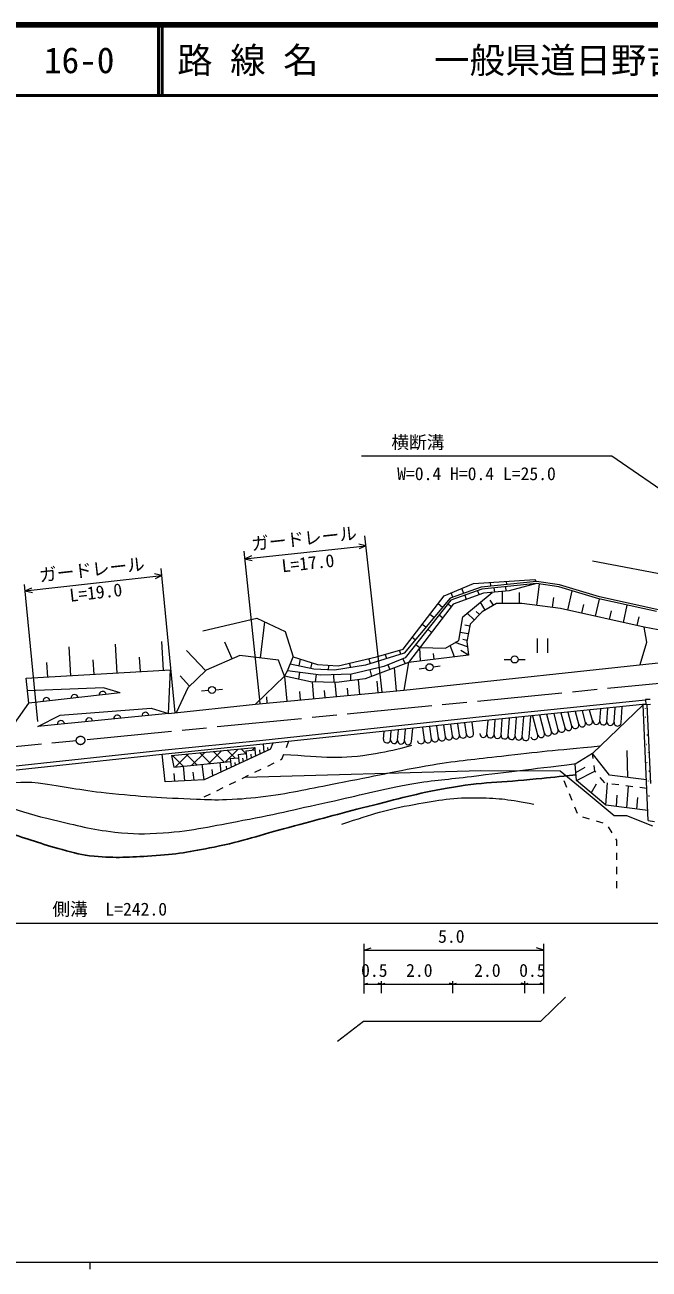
# Model space of a CAD drawing. Units: millimetres, scale not verified. Extents: x 40000 to 680000, y 20000 to 380000.
# Drawn here: x 158825 to 247146, y 204000 to 380000 of the extents above; entities that cross this region are included whole.
import ezdxf
from ezdxf.enums import TextEntityAlignment as Align

# ---------------------------------------------------------------- set-up
doc = ezdxf.new("R2010")
doc.units = ezdxf.units.MM
doc.header["$LTSCALE"] = 1000
doc.linetypes.add('CHAIN', pattern=[18.5, 12, -1.5, 3.5, -1.5])
for name, color, linetype, lineweight in [('M-BGD', 7, 'Continuous', 13), ('M-BMK', 2, 'CHAIN', 13), ('M-BMK-ROW', 30, 'Continuous', 13), ('M-STR-HTXT', 7, 'Continuous', 13), ('M-TTL', 2, 'Continuous', 140), ('M-TTL-BAND', 7, 'Continuous', 13), ('M-TTL-LINE', 7, 'Continuous', 50)]:
    doc.layers.add(name, color=color, linetype=linetype, lineweight=lineweight)
doc.layers.add('M-TTL-TXT', color=7, linetype='Continuous')
doc.styles.add('ＭＳ ゴシック', font='')
doc.styles.get('ＭＳ ゴシック').set_extended_font_data('MS Gothic')

msp = doc.modelspace()

# ---------------------------------------------------------------- hatches: boundary and pattern name
at = {"layer": 'M-BGD'}
h = msp.add_hatch(dxfattribs=at)
h.set_pattern_fill('USER', color=256, style=0, pattern_type=2)
h.set_pattern_definition([(45, (191339, 277772), (-1060.66, 1060.66), []), (315, (191339, 277772), (1060.66, 1060.66), [])])
h.paths.add_polyline_path([(191339, 277772), (179582, 276645), (179893, 275019), (187919, 275789), (187878, 276217), (189058, 276330), (189012, 276813), (190123, 276919), (190083, 277336), (191369, 277460)])

# ---------------------------------------------------------------- linework, layer by layer
for p, q in [((253264, 301455), (239128, 304144)), ((218150, 299237), (222316, 300969)), ((222316, 300969), (230975, 301531)), ((231206, 300980), (223468, 300168)), ((224750, 300604), (224696, 301124)), ((227008, 300841), (226963, 301271)), ((231206, 300980), (227324, 299939)), ((231212, 301282), (230975, 301531)), ((234389, 300522), (231206, 300980)), ((212346, 291702), (218150, 299237)), ((223468, 300168), (219078, 298608)), ((219372, 299031), (219151, 299653)), ((223720, 299612), (219414, 298067)), ((220910, 299578), (220660, 300281)), ((221071, 299316), (221278, 298736)), ((222884, 299961), (223088, 299385)), ((227324, 299939), (223720, 299612)), ((225198, 300350), (225260, 299752)), ((226389, 298163), (226389, 299854)), ((226820, 300520), (226885, 299900)), ((228830, 298163), (228830, 299689)), ((231254, 297890), (231643, 300917)), ((240027, 298795), (234389, 300522)), ((235666, 297220), (236278, 299943)), ((218978, 298891), (212487, 291140)), ((219078, 298608), (212630, 290474)), ((219414, 298067), (213124, 289814)), ((217894, 297596), (217281, 298109)), ((218689, 298117), (219165, 297740)), ((223938, 297223), (223280, 298346)), ((225542, 298163), (223508, 296971)), ((225105, 297907), (224678, 298637)), ((229121, 298163), (225542, 298163)), ((234593, 297462), (229121, 298163)), ((233469, 297606), (233646, 298990)), ((246451, 294796), (234593, 297462)), ((237612, 296783), (237886, 297999)), ((239559, 296345), (240106, 298778)), ((248181, 297027), (240027, 298795)), ((243500, 295459), (244053, 297922)), ((216684, 296151), (216130, 296615)), ((217433, 296532), (217938, 296131)), ((222411, 295828), (221397, 296802)), ((223508, 296971), (221824, 295216)), ((223132, 296579), (222662, 297030)), ((241529, 295902), (241806, 297134)), ((245461, 295018), (245736, 296244)), ((192162, 290461), (192772, 295564)), ((215541, 294787), (215044, 295204)), ((215821, 294500), (216366, 294068)), ((221549, 293842), (220402, 294071)), ((221769, 294945), (221080, 295083)), ((221824, 295216), (221333, 292761)), ((248415, 294445), (246451, 294796)), ((171896, 288321), (171657, 292420)), ((178448, 288703), (178209, 292798)), ((188171, 290343), (187125, 292690)), ((214053, 293010), (213628, 293366)), ((214135, 292374), (214721, 291909)), ((219617, 290619), (219005, 292226)), ((221445, 292000), (219696, 292623)), ((221365, 292924), (220792, 293039)), ((221333, 292761), (221613, 290866)), ((231311, 293185), (231311, 291185)), ((232811, 291185), (232811, 293185)), ((165337, 287937), (165097, 292042)), ((175172, 288512), (175052, 290559)), ((184432, 288645), (181713, 291518)), ((189224, 290812), (184497, 288706)), ((194700, 290157), (189224, 290812)), ((195987, 288644), (196807, 290625)), ((196807, 290625), (200223, 289502)), ((203172, 289314), (208555, 290625)), ((212487, 291140), (207010, 289408)), ((208555, 290625), (212346, 291702)), ((212630, 290474), (209592, 289247)), ((210020, 290360), (209823, 290985)), ((212018, 290992), (211839, 291557)), ((221613, 290866), (213124, 289814)), ((214776, 290019), (214721, 291909)), ((216729, 290261), (216628, 291070)), ((221613, 290866), (220517, 291520)), ((159029, 287569), (179446, 288762)), ((162053, 287746), (161933, 289798)), ((168616, 288129), (168497, 290179)), ((179165, 282587), (179446, 288762)), ((184497, 288706), (181875, 286225)), ((195543, 287863), (194700, 290157)), ((195543, 287863), (195987, 288644)), ((200689, 288020), (195987, 288644)), ((199708, 288846), (196380, 289593)), ((197614, 289316), (197832, 290288)), ((199296, 288939), (199477, 289747)), ((202610, 288706), (199708, 288846)), ((200223, 289502), (203172, 289314)), ((201789, 288746), (201820, 289400)), ((207010, 289408), (202610, 288706)), ((204958, 289081), (204762, 289701)), ((209592, 289247), (205057, 288144)), ((213124, 289814), (206963, 287489)), ((207718, 289632), (207486, 290365)), ((207642, 288773), (207871, 287832)), ((210200, 289493), (210475, 288814)), ((211426, 285792), (211121, 289058)), ((212313, 290346), (212607, 289619)), ((212422, 285885), (253958, 290375)), ((213124, 289814), (212422, 285885)), ((214598, 288928), (215588, 289069)), ((216578, 289211), (217568, 289352)), ((226623, 290243), (227623, 290243)), ((228623, 290243), (229623, 290243)), ((159380, 284061), (159029, 287569)), ((182134, 286470), (180774, 287906)), ((195543, 287863), (191444, 283920)), ((199240, 287068), (195543, 287863)), ((195933, 284341), (195604, 287850)), ((197671, 288420), (197540, 287434)), ((202938, 286974), (199240, 287068)), ((199718, 284695), (199497, 287061)), ((200031, 288107), (199891, 287051)), ((205057, 288144), (200689, 288020)), ((202487, 288071), (202518, 286985)), ((202897, 284993), (202711, 286980)), ((206963, 287489), (202938, 286974)), ((204887, 288139), (204913, 287231)), ((206200, 285302), (206007, 287367)), ((208813, 285547), (208660, 287180)), ((169932, 286240), (159207, 285792)), ((172330, 285496), (159380, 284061)), ((172330, 285496), (169932, 286240)), ((181875, 286225), (180253, 282705)), ((183801, 285808), (184798, 285885)), ((185795, 285962), (186792, 286039)), ((191444, 283920), (212422, 285885)), ((197826, 284518), (197715, 285701)), ((201308, 284844), (201215, 285838)), ((204549, 285148), (204452, 286180)), ((157345, 281184), (159380, 284061)), ((179165, 282587), (191444, 283920)), ((193125, 284078), (193043, 284958)), ((223554, 281618), (246663, 283955)), ((246307, 283832), (239148, 276953)), ((242178, 281359), (242334, 283418)), ((243175, 281284), (243344, 283520)), ((247320, 283860), (246307, 283832)), ((247012, 267448), (246307, 283832)), ((247301, 284572), (246646, 284554)), ((246646, 284554), (246666, 283842)), ((247390, 272702), (246854, 283847)), ((179165, 282587), (160643, 280763)), ((160643, 280763), (163800, 282377)), ((163800, 282377), (176710, 283359)), ((176710, 283359), (179165, 282587)), ((192529, 278284), (223554, 281618)), ((225204, 279598), (225361, 281701)), ((226201, 279523), (226371, 281804)), ((227198, 279449), (227382, 281906)), ((228195, 279374), (228392, 282008)), ((229193, 279300), (229402, 282110)), ((230190, 279226), (230413, 282212)), ((231387, 279543), (230673, 282238)), ((232354, 279799), (231681, 282340)), ((233321, 280055), (232688, 282442)), ((234287, 280311), (233696, 282544)), ((235254, 280567), (234703, 282646)), ((236221, 280823), (235711, 282748)), ((237187, 281079), (236718, 282850)), ((238154, 281335), (237726, 282952)), ((239121, 281591), (238733, 283054)), ((240183, 281511), (240312, 283214)), ((241180, 281435), (241323, 283316)), ((209560, 278968), (209649, 280025)), ((210557, 278884), (210662, 280134)), ((211553, 278800), (211675, 280243)), ((212550, 278716), (212688, 280351)), ((213546, 278632), (213700, 280460)), ((215360, 278877), (215125, 280612)), ((216351, 279011), (216120, 280718)), ((217342, 279145), (217115, 280825)), ((218333, 279279), (218109, 280932)), ((219324, 279413), (219104, 281039)), ((220315, 279547), (220099, 281146)), ((221306, 279681), (221093, 281253)), ((222297, 279815), (222088, 281360)), ((224207, 279672), (224350, 281599)), ((178262, 276851), (192529, 278284)), ((192529, 278284), (192657, 277136)), ((193571, 277559), (193940, 278436)), ((196138, 278672), (195772, 277742)), ((166390, 275558), (178262, 276851)), ((178691, 272937), (178262, 276851)), ((179582, 276645), (191339, 277772)), ((179582, 276645), (179893, 275019)), ((193571, 277559), (184185, 273216)), ((187878, 276217), (189058, 276330)), ((189012, 276813), (190123, 276919)), ((189012, 276813), (189058, 276330)), ((189058, 276330), (189149, 275513)), ((190083, 277336), (191369, 277460)), ((190083, 277336), (190123, 276919)), ((190123, 276919), (190224, 276011)), ((190779, 276830), (190839, 276295)), ((191339, 277772), (191369, 277460)), ((191369, 277460), (191466, 276585)), ((192027, 277437), (192090, 276874)), ((193157, 277791), (193202, 277389)), ((239148, 276953), (236669, 275415)), ((239243, 276238), (239148, 276953)), ((241555, 273858), (239148, 276953)), ((244157, 273530), (244052, 277353)), ((143065, 273076), (166390, 275558)), ((179893, 275019), (187919, 275789)), ((181438, 273077), (181264, 275198)), ((184185, 273216), (183906, 275404)), ((185261, 274658), (185361, 273760)), ((186416, 275644), (186563, 274316)), ((187289, 275160), (187342, 274677)), ((187878, 276217), (187919, 275789)), ((187919, 275789), (188008, 274985)), ((188520, 275683), (188568, 275244)), ((189633, 276273), (189689, 275763)), ((192230, 274675), (191330, 274239)), ((194031, 275546), (193130, 275110)), ((236885, 273103), (236669, 275415)), ((236777, 274259), (238075, 275015)), ((184185, 273216), (178691, 272937)), ((179881, 274119), (180002, 273004)), ((182799, 273145), (182654, 274283)), ((188629, 272933), (187729, 272498)), ((190430, 273804), (189529, 273368)), ((235497, 272142), (235117, 273067)), ((236885, 273103), (239485, 274414)), ((241036, 269609), (236885, 273103)), ((240881, 272766), (240235, 273529)), ((246760, 273202), (241555, 273858)), ((185028, 271191), (184128, 270756)), ((186829, 272062), (185929, 271627)), ((236257, 270292), (235877, 271217)), ((239676, 272594), (238961, 271356)), ((241036, 269609), (241274, 272793)), ((242848, 272485), (241856, 272610)), ((242525, 269429), (242647, 271064)), ((244833, 272235), (243841, 272360)), ((243993, 269251), (244221, 272312)), ((246817, 271985), (245825, 272110)), ((237017, 268442), (236637, 269367)), ((246950, 268892), (241036, 269609)), ((245413, 269079), (245534, 270696)), ((238723, 267647), (237762, 267924)), ((240645, 267093), (239684, 267370)), ((241933, 265709), (241413, 266563)), ((247012, 267448), (247904, 267312)), ((242566, 261886), (242565, 262886)), ((242568, 259886), (242567, 260886)), ((242570, 257886), (242569, 258886))]:
    msp.add_line(p, q, dxfattribs=at)
for points in [[(276851, 293505), (272681, 296058), (270243, 296699), (264805, 297203), (259052, 296745), (252942, 296869), (248228, 297324), (240103, 299086), (234455, 300816), (231212, 301282), (223401, 300463), (218978, 298891)], [(214740, 291935), (218337, 291842), (220210, 292919), (220771, 296289), (224961, 299725)], [(183982, 294276), (191658, 296101), (195636, 294182), (196807, 290625)], [(245870, 289501), (246801, 292691), (246451, 294796)], [(246649, 284456), (223502, 282115), (192477, 278782), (178210, 277348), (143016, 273574), (123892, 271858), (98122, 269559), (79302, 267917), (66833, 267596)], [(195405, 276811), (195113, 276069), (194931, 275981)], [(239588, 274292), (239485, 274414), (239374, 275247)], [(242564, 263886), (242563, 264674), (242453, 264855)]]:
    msp.add_lwpolyline(points, dxfattribs=at)
for centre, radius in [((228123, 290243), 500), ((216083, 289140), 500), ((185296, 285924), 500), ((246622, 283268), 10), ((246655, 282087), 10), ((246689, 280839), 10), ((246790, 278208), 10), ((246891, 279558), 10), ((247060, 277062), 10), ((246824, 275645), 10), ((247060, 273048), 10), ((247128, 274431), 10), ((247128, 270923), 10)]:
    msp.add_circle(centre, radius, dxfattribs=at)
for centre, start, end in [((165855, 284778), 6.32206, 186.32206), ((169831, 285219), 6.32206, 186.32206), ((161879, 284338), 6.32206, 186.32206), ((167914, 281479), 5.62463, 185.62463), ((171894, 281871), 5.62463, 185.62463), ((175875, 282263), 5.62463, 185.62463), ((163933, 281087), 5.62463, 185.62463), ((232837, 279927), 194.83691, 14.83691), ((233804, 280183), 194.83691, 14.83691), ((234771, 280439), 194.83691, 14.83691), ((235737, 280695), 194.83691, 14.83691), ((236704, 280951), 194.83691, 14.83691), ((237671, 281207), 194.83691, 14.83691), ((238637, 281463), 194.83691, 14.83691), ((239685, 281548), 175.6637, 355.6637), ((240682, 281473), 175.6637, 355.6637), ((241679, 281397), 175.6637, 355.6637), ((242676, 281322), 175.6637, 355.6637), ((210058, 278926), 175.17923, 355.17923), ((211055, 278842), 175.17923, 355.17923), ((212051, 278758), 175.17923, 355.17923), ((213048, 278674), 175.17923, 355.17923), ((214864, 278810), 187.69605, 7.69605), ((215855, 278944), 187.69605, 7.69605), ((216846, 279078), 187.69605, 7.69605), ((217837, 279212), 187.69605, 7.69605), ((218828, 279346), 187.69605, 7.69605), ((219819, 279480), 187.69605, 7.69605), ((220810, 279614), 187.69605, 7.69605), ((221801, 279748), 187.69605, 7.69605), ((223708, 279709), 175.73211, 355.73211), ((224705, 279635), 175.73211, 355.73211), ((225702, 279560), 175.73211, 355.73211), ((226700, 279486), 175.73211, 355.73211), ((227697, 279412), 175.73211, 355.73211), ((228694, 279337), 175.73211, 355.73211), ((229691, 279263), 175.73211, 355.73211), ((230904, 279415), 194.83691, 14.83691), ((231871, 279671), 194.83691, 14.83691)]:
    msp.add_arc(centre, 500, start, end, dxfattribs=at)
for points, knots in [([(195405, 276811), (201338, 276466), (203410, 276058), (208413, 276946), (210444, 277307), (211251, 277429), (213559, 278129)], [0, 0, 0, 0, 1, 1, 1, 2, 2, 2, 2]), ([(240186, 277950), (233452, 277318), (231699, 277172), (226274, 276532), (222458, 276082), (220306, 275921), (216516, 275290), (211224, 274411), (208304, 273673), (203032, 272688), (199085, 271951), (196902, 271352), (192918, 270855), (190756, 270585), (189537, 270467), (187359, 270382), (185697, 270317), (184763, 270379), (183101, 270441), (178102, 270626), (175301, 270811), (170326, 271328), (166541, 271722), (164461, 272257), (160686, 272747), (158270, 273061), (156722, 272394), (154476, 273339), (153844, 273605), (153549, 273703), (152906, 274123)], [0, 0, 0, 0, 1, 1, 1, 2, 2, 2, 3, 3, 3, 4, 4, 4, 5, 5, 5, 6, 6, 6, 7, 7, 7, 8, 8, 8, 9, 9, 9, 10, 10, 10, 10]), ([(140331, 271922), (144775, 271706), (146168, 271562), (149863, 270973), (155054, 270147), (157752, 268719), (162874, 267543), (166248, 266768), (168126, 266188), (171568, 265828), (174211, 265552), (175719, 265518), (178370, 265710), (182824, 266031), (185272, 266679), (189666, 267484), (194755, 268416), (197559, 269174), (202618, 270263), (206892, 271184), (209252, 271875), (213559, 272629), (216838, 273203), (218712, 273282), (222016, 273694), (227791, 274414), (229602, 274628), (236805, 275499)], [0, 0, 0, 0, 1, 1, 1, 2, 2, 2, 3, 3, 3, 4, 4, 4, 5, 5, 5, 6, 6, 6, 7, 7, 7, 8, 8, 8, 9, 9, 9, 9]), ([(203682, 266952), (208357, 268485), (209835, 269012), (213914, 269731), (217436, 270352), (219445, 270744), (223021, 270677), (226090, 270620), (227299, 270440), (230828, 269790)], [0, 0, 0, 0, 1, 1, 1, 2, 2, 2, 3, 3, 3, 3])]:
    msp.add_open_spline(points, degree=3, knots=knots, dxfattribs=at)
at = {"layer": 'M-BGD', "lineweight": 25}
msp.add_open_spline([(135332, 269153), (140063, 268611), (141355, 268451), (145191, 267839), (149535, 267145), (151985, 266785), (156251, 265710), (159362, 264925), (161006, 264129), (164116, 263344), (165856, 262905), (166824, 262553), (168611, 262398), (171787, 262122), (173590, 262268), (176773, 262457), (180243, 262662), (182175, 263023), (185585, 263699), (189778, 264530), (192037, 265389), (196171, 266478), (200538, 267629), (202966, 268345), (207349, 269435), (211721, 270523), (214151, 271243), (218586, 272038), (223455, 272910), (226262, 272831), (231183, 273339), (233380, 273566), (234066, 273637), (236809, 273920)], degree=3, knots=[0, 0, 0, 0, 1, 1, 1, 2, 2, 2, 3, 3, 3, 4, 4, 4, 5, 5, 5, 6, 6, 6, 7, 7, 7, 8, 8, 8, 9, 9, 9, 10, 10, 10, 11, 11, 11, 11], dxfattribs=at)
at = {"layer": 'M-BMK'}
msp.add_line((271623, 289100), (81643, 270423), dxfattribs=at)
msp.add_circle((166698, 278784), 600, dxfattribs=at)
at = {"layer": 'M-BMK-ROW'}
for p, q in [((190008, 273580), (223359, 274532)), ((223359, 274532), (234578, 274501)), ((234578, 274501), (237662, 271937)), ((237662, 271937), (242197, 268168)), ((242197, 268168), (243956, 268153)), ((243956, 268153), (247644, 266703))]:
    msp.add_line(p, q, dxfattribs=at)
at = {"layer": 'M-STR-HTXT'}
for p, q in [((241870, 318993), (206435, 318993)), ((280365, 292441), (241870, 318993)), ((189967, 304485), (207087, 306322)), ((207087, 306322), (206055, 306563)), ((207087, 306322), (206130, 305867)), ((209396, 285630), (206928, 307740)), ((192123, 284051), (189852, 305569)), ((189967, 304485), (190924, 304939)), ((189967, 304485), (190998, 304243)), ((180080, 282669), (178106, 303101)), ((158848, 299923), (178204, 302092)), ((178204, 302092), (177171, 302328)), ((178204, 302092), (177249, 301632)), ((160636, 281485), (158760, 300831)), ((158848, 299923), (159803, 300382)), ((158848, 299923), (159881, 299686)), ((65889, 252956), (275774, 252956)), ((206832, 242975), (206832, 250028)), ((232235, 242975), (232235, 250028)), ((206832, 249111), (207832, 249461)), ((206832, 249111), (232235, 249111)), ((232235, 249111), (231235, 249461)), ((209298, 243033), (209298, 244753)), ((219390, 243033), (219390, 244753)), ((229539, 243033), (229539, 244753)), ((206832, 244294), (207332, 244469)), ((206832, 244294), (209298, 244294)), ((209298, 244294), (208798, 244469)), ((209298, 244294), (209798, 244469)), ((209298, 244294), (219390, 244294)), ((219390, 244294), (218890, 244469)), ((219390, 244294), (219890, 244469)), ((219390, 244294), (229539, 244294)), ((229539, 244294), (229039, 244469)), ((229539, 244294), (230039, 244469)), ((229539, 244294), (232235, 244294)), ((232235, 244294), (231735, 244469)), ((231833, 239076), (235331, 242459)), ((203048, 236266), (206717, 239076)), ((206717, 239076), (231833, 239076))]:
    msp.add_line(p, q, dxfattribs=at)
at = {"layer": 'M-TTL'}
msp.add_line((680000, 380000), (40000, 380000), dxfattribs=at)
at = {"layer": 'M-TTL-BAND'}
for p, q in [((40000, 205000), (579000, 205000)), ((168000, 205000), (168000, 204000))]:
    msp.add_line(p, q, dxfattribs=at)
at = {"layer": 'M-TTL-LINE'}
for p, q in [((177750, 380000), (177750, 370000)), ((178250, 380000), (178250, 370000)), ((40000, 370000), (680000, 370000))]:
    msp.add_line(p, q, dxfattribs=at)

# ---------------------------------------------------------------- texts
at = {"layer": 'M-STR-HTXT', "style": 'ＭＳ ゴシック'}
for s, p in [('横断溝', (214430, 319493)), ('W=0.4 H=0.4 L=25.0', (222721, 315051)), ('側溝\u3000L=242.0', (170831, 253456)), ('5.0', (219161, 249611)), ('0.5', (208266, 244794)), ('2.0', (214631, 244794)), ('2.0', (224264, 244794)), ('0.5', (230629, 244794))]:
    msp.add_text(s, height=1833, dxfattribs=at).set_placement(p, align=Align.BOTTOM_CENTER)
for s, rotation, p in [('ガードレール', 6.124, (198473, 305900)), ('ガードレール', 6.394, (168470, 301504)), ('L=17.0', 6.124, (199032, 302410)), ('L=19.0', 6.394, (169025, 298265))]:
    msp.add_text(s, height=1833, rotation=rotation, dxfattribs=at).set_placement(p, align=Align.BOTTOM_CENTER)
at = {"layer": 'M-TTL-TXT', "style": 'ＭＳ ゴシック'}
for s, p in [('16-0', (161521, 375000)), ('路 線 名', (180380, 375000)), ('一般県道日野吉田線', (216734, 375000))]:
    msp.add_text(s, height=3666, dxfattribs=at).set_placement(p, align=Align.MIDDLE_LEFT)

doc.saveas('drawing.dxf')
